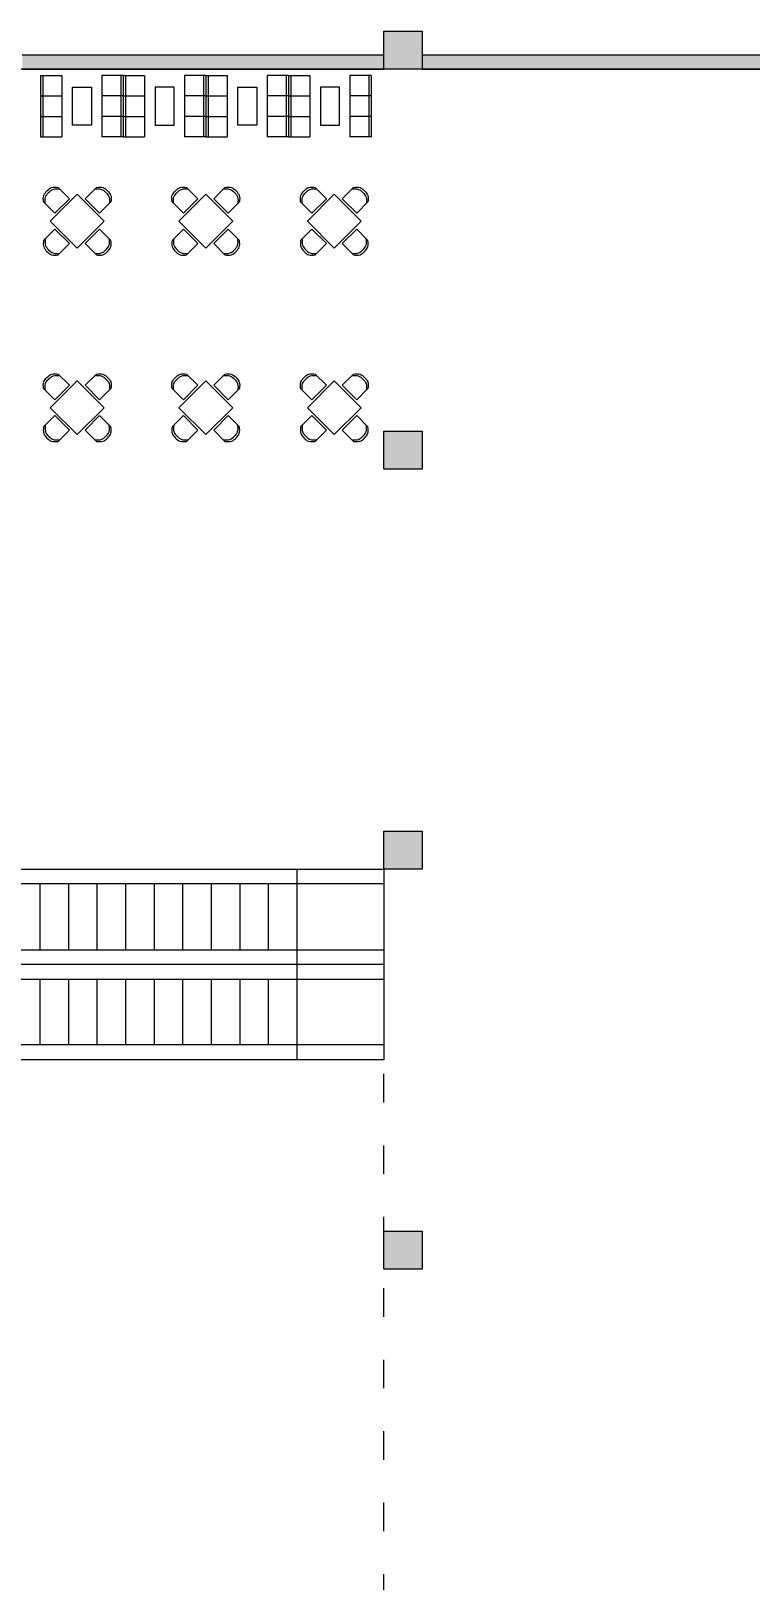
# Model space of a CAD drawing. Header units: metres. Extents: x -302 to 587, y -65 to 94.
# Drawn here: x 82.8 to 97.9, y 28.01 to 60.56 of the extents above; entities that cross this region are included whole.
import ezdxf

# ---------------------------------------------------------------- set-up
doc = ezdxf.new("R2010")
doc.units = ezdxf.units.M
doc.linetypes.add('ACAD_ISO03W100', pattern=[30, 12, -18])
for name, color, linetype, lineweight in [('fanghuo', 1, 'Continuous', 9), ('furniture', 3, 'Continuous', 5), ('hatch', 212, 'ACAD_ISO03W100', 5), ('ProfileEdges', 7, 'Continuous', 9), ('PUB_TEXT', 7, 'Continuous', 9), ('stair', 30, 'Continuous', 9), ('tonggao', 4, 'ACAD_ISO03W100', 5), ('zhuwang', 2, 'Continuous', 13)]:
    doc.layers.add(name, color=color, linetype=linetype, lineweight=lineweight)
doc.dimstyles.new('myyyy', dxfattribs={"dimtxt": 1, "dimasz": 0.18, "dimexe": 0.18, "dimexo": 0.0625, "dimgap": 0.09, "dimtad": 0, "dimtoh": 1, "dimdec": 3, "dimrnd": 0.001, "dimzin": 0, "dimdsep": 46, "dimtxsty": 'Standard', "dimcen": 0.09, "dimadec": 0, "dimazin": 0, "dimtfac": 1, "dimtdec": 3, "dimtofl": 0, "dimtmove": 0, "dimatfit": 3, "dimfxl": 1, "dimtolj": 1, "dimtzin": 0, "dimarcsym": 0})

# ---------------------------------------------------------------- blocks, each defined once
blk = doc.blocks.new('*D67')
at = {"layer": 'Defpoints', "color": 0, "ltscale": 3, "transparency": 16777216}
for p in [(42.367, 68.96), (65.014, 68.96), (91.014, -32.64)]:
    blk.add_point(p, dxfattribs=at)
at = {"layer": 'PUB_TEXT', "color": 0, "lineweight": -2, "ltscale": 3, "transparency": 16777216}
for p, q in [((64.951, 68.96), (42.187, 68.96)), ((42.367, 68.78), (42.367, 20.666)), ((42.367, -32.46), (42.367, 15.653)), ((90.951, -32.64), (42.187, -32.64))]:
    blk.add_line(p, q, dxfattribs=at)
at = {"layer": 'PUB_TEXT', "color": 0, "ltscale": 3, "transparency": 16777216}
for points in [[(42.337, 68.78), (42.397, 68.78), (42.367, 68.96)], [(42.337, -32.46), (42.397, -32.46), (42.367, -32.64)]]:
    blk.add_solid(points, dxfattribs=at)
at = {"layer": 'PUB_TEXT', "color": 0, "ltscale": 3, "transparency": 16777216, "insert": (42.367, 18.16), "char_height": 1, "attachment_point": 5, "rotation": 90}
blk.add_mtext('\\A1;101.600', dxfattribs=at)

msp = doc.modelspace()

# ---------------------------------------------------------------- hatches: boundary and pattern name
at = {"layer": 'hatch', "ltscale": 0.05}
h = msp.add_hatch(color=256, dxfattribs=at)
h.dxf.hatch_style = 1
h.paths.add_polyline_path([(73.4136, 60.0598), (65.8136, 60.0598), (65.8136, 59.7598), (73.4136, 59.7598)])
h.paths.add_polyline_path([(81.8136, 60.0598), (74.2136, 60.0598), (74.2136, 59.7598), (81.8136, 59.7598)])
h.paths.add_polyline_path([(90.2136, 60.0598), (82.6136, 60.0598), (82.6136, 59.7598), (90.2136, 59.7598)])
h.paths.add_polyline_path([(98.6136, 60.0598), (91.0136, 60.0598), (91.0136, 59.7598), (98.6136, 59.7598)])
h.paths.add_polyline_path([(98.8136, 68.1598), (98.6136, 68.1598), (98.6136, 60.5598), (98.8136, 60.5598)])
h = msp.add_hatch(color=256, dxfattribs=at)
h.dxf.hatch_style = 1
h.paths.add_polyline_path([(91.0136, 60.5598), (90.2136, 60.5598), (90.2136, 59.7598), (91.0136, 59.7598)])
h = msp.add_hatch(color=256, dxfattribs=at)
h.dxf.hatch_style = 1
h.paths.add_polyline_path([(91.0136, 52.1598), (90.2136, 52.1598), (90.2136, 51.3598), (91.0136, 51.3598)])
h = msp.add_hatch(color=256, dxfattribs=at)
h.dxf.hatch_style = 1
h.paths.add_polyline_path([(91.0136, 43.7598), (90.2136, 43.7598), (90.2136, 42.9598), (91.0136, 42.9598)])
h = msp.add_hatch(color=256, dxfattribs=at)
h.dxf.hatch_style = 1
h.paths.add_polyline_path([(91.0136, 35.3598), (90.2136, 35.3598), (90.2136, 34.5598), (91.0136, 34.5598)])

# ---------------------------------------------------------------- linework, layer by layer
at = {"layer": 'fanghuo', "ltscale": 3}
msp.add_lwpolyline([(98.6136, 59.7598), (65.0136, 59.7598), (65.0136, 9.3598), (82.6136, 9.3598), (82.6136, -1.0402), (88.2136, -1.0402), (88.2136, -6.6402), (98.6136, -6.6402), (98.6136, 59.7598)], dxfattribs=at)
at = {"layer": 'furniture', "ltscale": 0.05}
for p, q in [((82.9989, 59.626), (83.4489, 59.626)), ((82.9989, 59.626), (82.9989, 59.196)), ((83.0489, 59.626), (83.0489, 59.196)), ((83.4489, 59.626), (83.4489, 59.196)), ((84.7359, 59.626), (84.2859, 59.626)), ((84.2859, 59.626), (84.2859, 59.196)), ((84.6859, 59.626), (84.6859, 59.196)), ((84.7359, 59.626), (84.7359, 59.196)), ((84.7359, 59.626), (85.1859, 59.626)), ((84.7359, 59.626), (84.7359, 59.196)), ((84.7859, 59.626), (84.7859, 59.196)), ((85.1859, 59.626), (85.1859, 59.196)), ((86.4729, 59.626), (86.0229, 59.626)), ((86.0229, 59.626), (86.0229, 59.196)), ((86.4229, 59.626), (86.4229, 59.196)), ((86.4729, 59.626), (86.4729, 59.196)), ((86.4729, 59.626), (86.9229, 59.626)), ((86.4729, 59.626), (86.4729, 59.196)), ((86.5229, 59.626), (86.5229, 59.196)), ((86.9229, 59.626), (86.9229, 59.196)), ((88.2099, 59.626), (87.7599, 59.626)), ((87.7599, 59.626), (87.7599, 59.196)), ((88.1599, 59.626), (88.1599, 59.196)), ((88.2099, 59.626), (88.6599, 59.626)), ((88.2099, 59.626), (88.2099, 59.196)), ((88.2099, 59.626), (88.2099, 59.196)), ((88.2599, 59.626), (88.2599, 59.196)), ((88.6599, 59.626), (88.6599, 59.196)), ((89.9469, 59.626), (89.4969, 59.626)), ((89.4969, 59.626), (89.4969, 59.196)), ((89.8969, 59.626), (89.8969, 59.196)), ((89.9469, 59.626), (89.9469, 59.196)), ((83.6674, 59.381), (84.0674, 59.381)), ((83.6674, 58.581), (83.6674, 59.381)), ((84.0674, 59.381), (84.0674, 58.581)), ((85.8044, 59.381), (85.4044, 59.381)), ((85.4044, 59.381), (85.4044, 58.581)), ((85.8044, 58.581), (85.8044, 59.381)), ((87.1414, 59.381), (87.5414, 59.381)), ((87.1414, 58.581), (87.1414, 59.381)), ((87.5414, 59.381), (87.5414, 58.581)), ((89.2784, 59.381), (88.8784, 59.381)), ((88.8784, 59.381), (88.8784, 58.581)), ((89.2784, 58.581), (89.2784, 59.381)), ((82.9989, 59.196), (83.4489, 59.196)), ((82.9989, 59.196), (82.9989, 58.766)), ((82.9989, 59.196), (83.4489, 59.196)), ((83.0489, 59.196), (83.0489, 58.766)), ((83.4489, 59.196), (83.4489, 58.766)), ((84.7359, 59.196), (84.2859, 59.196)), ((84.2859, 59.196), (84.2859, 58.766)), ((84.7359, 59.196), (84.2859, 59.196)), ((84.6859, 59.196), (84.6859, 58.766)), ((84.7359, 59.196), (84.7359, 58.766)), ((84.7359, 59.196), (85.1859, 59.196)), ((84.7359, 59.196), (84.7359, 58.766)), ((84.7359, 59.196), (85.1859, 59.196)), ((84.7859, 59.196), (84.7859, 58.766)), ((85.1859, 59.196), (85.1859, 58.766)), ((86.4729, 59.196), (86.0229, 59.196)), ((86.0229, 59.196), (86.0229, 58.766)), ((86.4729, 59.196), (86.0229, 59.196)), ((86.4229, 59.196), (86.4229, 58.766)), ((86.4729, 59.196), (86.4729, 58.766)), ((86.4729, 59.196), (86.9229, 59.196)), ((86.4729, 59.196), (86.4729, 58.766)), ((86.4729, 59.196), (86.9229, 59.196)), ((86.5229, 59.196), (86.5229, 58.766)), ((86.9229, 59.196), (86.9229, 58.766)), ((88.2099, 59.196), (87.7599, 59.196)), ((87.7599, 59.196), (87.7599, 58.766)), ((88.2099, 59.196), (87.7599, 59.196)), ((88.1599, 59.196), (88.1599, 58.766)), ((88.2099, 59.196), (88.6599, 59.196)), ((88.2099, 59.196), (88.2099, 58.766)), ((88.2099, 59.196), (88.6599, 59.196)), ((88.2099, 59.196), (88.2099, 58.766)), ((88.2599, 59.196), (88.2599, 58.766)), ((88.6599, 59.196), (88.6599, 58.766)), ((89.9469, 59.196), (89.4969, 59.196)), ((89.4969, 59.196), (89.4969, 58.766)), ((89.9469, 59.196), (89.4969, 59.196)), ((89.8969, 59.196), (89.8969, 58.766)), ((89.9469, 59.196), (89.9469, 58.766)), ((82.9989, 58.766), (83.4489, 58.766)), ((82.9989, 58.766), (83.4489, 58.766)), ((82.9989, 58.766), (82.9989, 58.336)), ((83.0489, 58.766), (83.0489, 58.336)), ((83.4489, 58.766), (83.4489, 58.336)), ((84.7359, 58.766), (84.2859, 58.766)), ((84.7359, 58.766), (84.2859, 58.766)), ((84.2859, 58.766), (84.2859, 58.336)), ((84.6859, 58.766), (84.6859, 58.336)), ((84.7359, 58.766), (84.7359, 58.336)), ((84.7359, 58.766), (85.1859, 58.766)), ((84.7359, 58.766), (85.1859, 58.766)), ((84.7359, 58.766), (84.7359, 58.336)), ((84.7859, 58.766), (84.7859, 58.336)), ((85.1859, 58.766), (85.1859, 58.336)), ((86.4729, 58.766), (86.0229, 58.766)), ((86.4729, 58.766), (86.0229, 58.766)), ((86.0229, 58.766), (86.0229, 58.336)), ((86.4229, 58.766), (86.4229, 58.336)), ((86.4729, 58.766), (86.4729, 58.336)), ((86.4729, 58.766), (86.9229, 58.766)), ((86.4729, 58.766), (86.9229, 58.766)), ((86.4729, 58.766), (86.4729, 58.336)), ((86.5229, 58.766), (86.5229, 58.336)), ((86.9229, 58.766), (86.9229, 58.336)), ((88.2099, 58.766), (87.7599, 58.766)), ((88.2099, 58.766), (87.7599, 58.766)), ((87.7599, 58.766), (87.7599, 58.336)), ((88.1599, 58.766), (88.1599, 58.336)), ((88.2099, 58.766), (88.6599, 58.766)), ((88.2099, 58.766), (88.6599, 58.766)), ((88.2099, 58.766), (88.2099, 58.336)), ((88.2099, 58.766), (88.2099, 58.336)), ((88.2599, 58.766), (88.2599, 58.336)), ((88.6599, 58.766), (88.6599, 58.336)), ((89.9469, 58.766), (89.4969, 58.766)), ((89.9469, 58.766), (89.4969, 58.766)), ((89.4969, 58.766), (89.4969, 58.336)), ((89.8969, 58.766), (89.8969, 58.336)), ((89.9469, 58.766), (89.9469, 58.336)), ((82.9989, 58.336), (83.4489, 58.336)), ((84.0674, 58.581), (83.6674, 58.581)), ((84.7359, 58.336), (84.2859, 58.336)), ((84.7359, 58.336), (85.1859, 58.336)), ((85.4044, 58.581), (85.8044, 58.581)), ((86.4729, 58.336), (86.0229, 58.336)), ((86.4729, 58.336), (86.9229, 58.336)), ((87.5414, 58.581), (87.1414, 58.581)), ((88.2099, 58.336), (87.7599, 58.336)), ((88.2099, 58.336), (88.6599, 58.336)), ((88.8784, 58.581), (89.2784, 58.581)), ((89.9469, 58.336), (89.4969, 58.336)), ((83.0635, 56.9698), (83.3004, 56.7329)), ((83.7706, 57.1324), (83.2049, 56.5667)), ((83.6044, 57.037), (83.3004, 56.7329)), ((83.3675, 57.2738), (83.6044, 57.037)), ((84.3363, 56.5667), (83.7706, 57.1324)), ((84.1736, 57.2738), (83.9367, 57.037)), ((84.2408, 56.7329), (83.9367, 57.037)), ((84.4777, 56.9698), (84.2408, 56.7329)), ((85.7635, 56.9698), (86.0004, 56.7329)), ((86.4706, 57.1324), (85.9049, 56.5667)), ((86.3044, 57.037), (86.0004, 56.7329)), ((86.0675, 57.2738), (86.3044, 57.037)), ((87.0363, 56.5667), (86.4706, 57.1324)), ((86.8736, 57.2738), (86.6367, 57.037)), ((86.9408, 56.7329), (86.6367, 57.037)), ((87.1777, 56.9698), (86.9408, 56.7329)), ((88.4635, 56.9698), (88.7004, 56.7329)), ((89.1706, 57.1324), (88.6049, 56.5667)), ((89.0044, 57.037), (88.7004, 56.7329)), ((88.7675, 57.2738), (89.0044, 57.037)), ((89.7363, 56.5667), (89.1706, 57.1324)), ((89.5736, 57.2738), (89.3367, 57.037)), ((89.6408, 56.7329), (89.3367, 57.037)), ((89.8777, 56.9698), (89.6408, 56.7329)), ((83.0635, 56.1637), (83.3004, 56.4006)), ((83.2049, 56.5667), (83.7706, 56.001)), ((83.6044, 56.0965), (83.3004, 56.4006)), ((83.7706, 56.001), (84.3363, 56.5667)), ((84.2408, 56.4006), (83.9367, 56.0965)), ((84.4777, 56.1637), (84.2408, 56.4006)), ((85.7635, 56.1637), (86.0004, 56.4006)), ((85.9049, 56.5667), (86.4706, 56.001)), ((86.3044, 56.0965), (86.0004, 56.4006)), ((86.4706, 56.001), (87.0363, 56.5667)), ((86.9408, 56.4006), (86.6367, 56.0965)), ((87.1777, 56.1637), (86.9408, 56.4006)), ((88.4635, 56.1637), (88.7004, 56.4006)), ((88.6049, 56.5667), (89.1706, 56.001)), ((89.0044, 56.0965), (88.7004, 56.4006)), ((89.1706, 56.001), (89.7363, 56.5667)), ((89.6408, 56.4006), (89.3367, 56.0965)), ((89.8777, 56.1637), (89.6408, 56.4006)), ((83.3675, 55.8596), (83.6044, 56.0965)), ((84.1736, 55.8596), (83.9367, 56.0965)), ((86.0675, 55.8596), (86.3044, 56.0965)), ((86.8736, 55.8596), (86.6367, 56.0965)), ((88.7675, 55.8596), (89.0044, 56.0965)), ((89.5736, 55.8596), (89.3367, 56.0965)), ((83.0635, 53.0528), (83.3004, 52.8159)), ((83.7706, 53.2154), (83.2049, 52.6497)), ((83.6044, 53.1199), (83.3004, 52.8159)), ((83.3675, 53.3568), (83.6044, 53.1199)), ((84.3363, 52.6497), (83.7706, 53.2154)), ((84.1736, 53.3568), (83.9367, 53.1199)), ((84.2408, 52.8159), (83.9367, 53.1199)), ((84.4777, 53.0528), (84.2408, 52.8159)), ((85.7635, 53.0528), (86.0004, 52.8159)), ((86.4706, 53.2154), (85.9049, 52.6497)), ((86.3044, 53.1199), (86.0004, 52.8159)), ((86.0675, 53.3568), (86.3044, 53.1199)), ((87.0363, 52.6497), (86.4706, 53.2154)), ((86.8736, 53.3568), (86.6367, 53.1199)), ((86.9408, 52.8159), (86.6367, 53.1199)), ((87.1777, 53.0528), (86.9408, 52.8159)), ((88.4635, 53.0528), (88.7004, 52.8159)), ((89.1706, 53.2154), (88.6049, 52.6497)), ((89.0044, 53.1199), (88.7004, 52.8159)), ((88.7675, 53.3568), (89.0044, 53.1199)), ((89.7363, 52.6497), (89.1706, 53.2154)), ((89.5736, 53.3568), (89.3367, 53.1199)), ((89.6408, 52.8159), (89.3367, 53.1199)), ((89.8777, 53.0528), (89.6408, 52.8159)), ((83.0635, 52.2467), (83.3004, 52.4836)), ((83.2049, 52.6497), (83.7706, 52.084)), ((83.6044, 52.1795), (83.3004, 52.4836)), ((83.7706, 52.084), (84.3363, 52.6497)), ((84.2408, 52.4836), (83.9367, 52.1795)), ((84.4777, 52.2467), (84.2408, 52.4836)), ((85.7635, 52.2467), (86.0004, 52.4836)), ((85.9049, 52.6497), (86.4706, 52.084)), ((86.3044, 52.1795), (86.0004, 52.4836)), ((86.4706, 52.084), (87.0363, 52.6497)), ((86.9408, 52.4836), (86.6367, 52.1795)), ((87.1777, 52.2467), (86.9408, 52.4836)), ((88.4635, 52.2467), (88.7004, 52.4836)), ((88.6049, 52.6497), (89.1706, 52.084)), ((89.0044, 52.1795), (88.7004, 52.4836)), ((89.1706, 52.084), (89.7363, 52.6497)), ((89.6408, 52.4836), (89.3367, 52.1795)), ((89.8777, 52.2467), (89.6408, 52.4836)), ((83.3675, 51.9426), (83.6044, 52.1795)), ((84.1736, 51.9426), (83.9367, 52.1795)), ((86.0675, 51.9426), (86.3044, 52.1795)), ((86.8736, 51.9426), (86.6367, 52.1795)), ((88.7675, 51.9426), (89.0044, 52.1795)), ((89.5736, 51.9426), (89.3367, 52.1795))]:
    msp.add_line(p, q, dxfattribs=at)
for points in [[(83.0635, 56.9698), (83.067, 57.1077), (83.1342, 57.2031), (83.2296, 57.2703), (83.3675, 57.2738)], [(84.1736, 57.2738), (84.3115, 57.2703), (84.407, 57.2031), (84.4741, 57.1077), (84.4777, 56.9698)], [(85.7635, 56.9698), (85.767, 57.1077), (85.8342, 57.2031), (85.9296, 57.2703), (86.0675, 57.2738)], [(86.8736, 57.2738), (87.0115, 57.2703), (87.107, 57.2031), (87.1741, 57.1077), (87.1777, 56.9698)], [(88.4635, 56.9698), (88.467, 57.1077), (88.5342, 57.2031), (88.6296, 57.2703), (88.7675, 57.2738)], [(89.5736, 57.2738), (89.7115, 57.2703), (89.807, 57.2031), (89.8741, 57.1077), (89.8777, 56.9698)], [(83.0988, 56.9344), (83.1024, 57.0723), (83.1695, 57.1678), (83.265, 57.2349), (83.4029, 57.2385)], [(84.1383, 57.2385), (84.2762, 57.2349), (84.3716, 57.1678), (84.4388, 57.0723), (84.4423, 56.9344)], [(85.7988, 56.9344), (85.8024, 57.0723), (85.8695, 57.1678), (85.965, 57.2349), (86.1029, 57.2385)], [(86.8383, 57.2385), (86.9762, 57.2349), (87.0716, 57.1678), (87.1388, 57.0723), (87.1423, 56.9344)], [(88.4988, 56.9344), (88.5024, 57.0723), (88.5695, 57.1678), (88.665, 57.2349), (88.8029, 57.2385)], [(89.5383, 57.2385), (89.6762, 57.2349), (89.7716, 57.1678), (89.8388, 57.0723), (89.8423, 56.9344)], [(83.0635, 56.1637), (83.067, 56.0258), (83.1342, 55.9303), (83.2296, 55.8632), (83.3675, 55.8596)], [(83.0988, 56.199), (83.1024, 56.0611), (83.1695, 55.9657), (83.265, 55.8985), (83.4029, 55.895)], [(84.1383, 55.895), (84.2762, 55.8985), (84.3716, 55.9657), (84.4388, 56.0611), (84.4423, 56.199)], [(84.1736, 55.8596), (84.3115, 55.8632), (84.407, 55.9303), (84.4741, 56.0258), (84.4777, 56.1637)], [(85.7635, 56.1637), (85.767, 56.0258), (85.8342, 55.9303), (85.9296, 55.8632), (86.0675, 55.8596)], [(85.7988, 56.199), (85.8024, 56.0611), (85.8695, 55.9657), (85.965, 55.8985), (86.1029, 55.895)], [(86.8383, 55.895), (86.9762, 55.8985), (87.0716, 55.9657), (87.1388, 56.0611), (87.1423, 56.199)], [(86.8736, 55.8596), (87.0115, 55.8632), (87.107, 55.9303), (87.1741, 56.0258), (87.1777, 56.1637)], [(88.4635, 56.1637), (88.467, 56.0258), (88.5342, 55.9303), (88.6296, 55.8632), (88.7675, 55.8596)], [(88.4988, 56.199), (88.5024, 56.0611), (88.5695, 55.9657), (88.665, 55.8985), (88.8029, 55.895)], [(89.5383, 55.895), (89.6762, 55.8985), (89.7716, 55.9657), (89.8388, 56.0611), (89.8423, 56.199)], [(89.5736, 55.8596), (89.7115, 55.8632), (89.807, 55.9303), (89.8741, 56.0258), (89.8777, 56.1637)], [(83.0635, 53.0528), (83.067, 53.1907), (83.1342, 53.2861), (83.2296, 53.3533), (83.3675, 53.3568)], [(83.0988, 53.0174), (83.1024, 53.1553), (83.1695, 53.2508), (83.265, 53.3179), (83.4029, 53.3215)], [(84.1383, 53.3215), (84.2762, 53.3179), (84.3716, 53.2508), (84.4388, 53.1553), (84.4423, 53.0174)], [(84.1736, 53.3568), (84.3115, 53.3533), (84.407, 53.2861), (84.4741, 53.1907), (84.4777, 53.0528)], [(85.7635, 53.0528), (85.767, 53.1907), (85.8342, 53.2861), (85.9296, 53.3533), (86.0675, 53.3568)], [(85.7988, 53.0174), (85.8024, 53.1553), (85.8695, 53.2508), (85.965, 53.3179), (86.1029, 53.3215)], [(86.8383, 53.3215), (86.9762, 53.3179), (87.0716, 53.2508), (87.1388, 53.1553), (87.1423, 53.0174)], [(86.8736, 53.3568), (87.0115, 53.3533), (87.107, 53.2861), (87.1741, 53.1907), (87.1777, 53.0528)], [(88.4635, 53.0528), (88.467, 53.1907), (88.5342, 53.2861), (88.6296, 53.3533), (88.7675, 53.3568)], [(88.4988, 53.0174), (88.5024, 53.1553), (88.5695, 53.2508), (88.665, 53.3179), (88.8029, 53.3215)], [(89.5383, 53.3215), (89.6762, 53.3179), (89.7716, 53.2508), (89.8388, 53.1553), (89.8423, 53.0174)], [(89.5736, 53.3568), (89.7115, 53.3533), (89.807, 53.2861), (89.8741, 53.1907), (89.8777, 53.0528)], [(83.0635, 52.2467), (83.067, 52.1088), (83.1342, 52.0133), (83.2296, 51.9461), (83.3675, 51.9426)], [(83.0988, 52.282), (83.1024, 52.1441), (83.1695, 52.0487), (83.265, 51.9815), (83.4029, 51.978)], [(84.1383, 51.978), (84.2762, 51.9815), (84.3716, 52.0487), (84.4388, 52.1441), (84.4423, 52.282)], [(84.1736, 51.9426), (84.3115, 51.9461), (84.407, 52.0133), (84.4741, 52.1088), (84.4777, 52.2467)], [(85.7635, 52.2467), (85.767, 52.1088), (85.8342, 52.0133), (85.9296, 51.9461), (86.0675, 51.9426)], [(85.7988, 52.282), (85.8024, 52.1441), (85.8695, 52.0487), (85.965, 51.9815), (86.1029, 51.978)], [(86.8383, 51.978), (86.9762, 51.9815), (87.0716, 52.0487), (87.1388, 52.1441), (87.1423, 52.282)], [(86.8736, 51.9426), (87.0115, 51.9461), (87.107, 52.0133), (87.1741, 52.1088), (87.1777, 52.2467)], [(88.4635, 52.2467), (88.467, 52.1088), (88.5342, 52.0133), (88.6296, 51.9461), (88.7675, 51.9426)], [(88.4988, 52.282), (88.5024, 52.1441), (88.5695, 52.0487), (88.665, 51.9815), (88.8029, 51.978)], [(89.5383, 51.978), (89.6762, 51.9815), (89.7716, 52.0487), (89.8388, 52.1441), (89.8423, 52.282)], [(89.5736, 51.9426), (89.7115, 51.9461), (89.807, 52.0133), (89.8741, 52.1088), (89.8777, 52.2467)]]:
    msp.add_spline(points, degree=3, dxfattribs=at)
at = {"layer": 'ProfileEdges', "ltscale": 0.05}
for p, q in [((82.6136, 60.0598), (90.2136, 60.0598)), ((91.0136, 60.0598), (98.6136, 60.0598)), ((82.6136, 59.7598), (90.2136, 59.7598)), ((91.0136, 59.7598), (98.6136, 59.7598))]:
    msp.add_line(p, q, dxfattribs=at)
at = {"layer": 'stair'}
for p, q in [((90.2136, 42.6498), (77.8236, 42.6498)), ((82.9836, 42.6498), (82.9836, 41.2698)), ((83.5836, 42.6498), (83.5836, 41.2698)), ((84.1836, 42.6498), (84.1836, 41.2698)), ((84.7836, 42.6498), (84.7836, 41.2698)), ((85.3836, 42.6498), (85.3836, 41.2698)), ((85.9836, 42.6498), (85.9836, 41.2698)), ((86.5836, 42.6498), (86.5836, 41.2698)), ((87.1836, 42.6498), (87.1836, 41.2698)), ((87.7836, 42.6498), (87.7836, 41.2698)), ((88.3836, 42.9598), (88.3836, 38.9598)), ((77.8236, 41.2698), (90.2136, 41.2698)), ((90.2136, 40.9598), (77.8236, 40.9598)), ((77.8236, 40.6498), (90.2136, 40.6498)), ((82.9836, 40.6498), (82.9836, 39.2698)), ((83.5836, 40.6498), (83.5836, 39.2698)), ((84.1836, 40.6498), (84.1836, 39.2698)), ((84.7836, 40.6498), (84.7836, 39.2698)), ((85.3836, 40.6498), (85.3836, 39.2698)), ((85.9836, 40.6498), (85.9836, 39.2698)), ((86.5836, 40.6498), (86.5836, 39.2698)), ((87.1836, 40.6498), (87.1836, 39.2698)), ((87.7836, 40.6498), (87.7836, 39.2698)), ((90.2136, 39.2698), (77.8236, 39.2698))]:
    msp.add_line(p, q, dxfattribs=at)
msp.add_lwpolyline([(90.2136, 38.9598), (77.8236, 38.9598), (77.8236, 42.9598), (90.2136, 42.9598), (90.2136, 38.9598)], dxfattribs=at)
at = {"layer": 'tonggao', "ltscale": 0.05}
msp.add_lwpolyline([(74.2136, 38.9598), (74.2136, 18.5598), (90.2136, 18.5598), (90.2136, 38.9598), (74.2136, 38.9598)], dxfattribs=at)
at = {"layer": 'zhuwang'}
for points in [[(90.2136, 60.5598), (91.0136, 60.5598), (91.0136, 59.7598), (90.2136, 59.7598)], [(90.2136, 52.1598), (91.0136, 52.1598), (91.0136, 51.3598), (90.2136, 51.3598)], [(90.2136, 43.7598), (91.0136, 43.7598), (91.0136, 42.9598), (90.2136, 42.9598)], [(90.2136, 35.3598), (91.0136, 35.3598), (91.0136, 34.5598), (90.2136, 34.5598)]]:
    msp.add_lwpolyline(points, close=True, dxfattribs=at)

# ---------------------------------------------------------------- dimensions: what is measured, and where the dimension line sits
at = {"layer": 'PUB_TEXT', "ltscale": 3}
dim = msp.add_linear_dim(base=(42.3673, 68.9598), p1=(91.0136, -32.6402), p2=(65.0136, 68.9598), angle=270, dimstyle='myyyy', dxfattribs=at)
dim.commit()
dim.dimension.update_dxf_attribs({"geometry": '*D67', "text_midpoint": (42.3673, 18.1598)})

doc.saveas('drawing.dxf')
